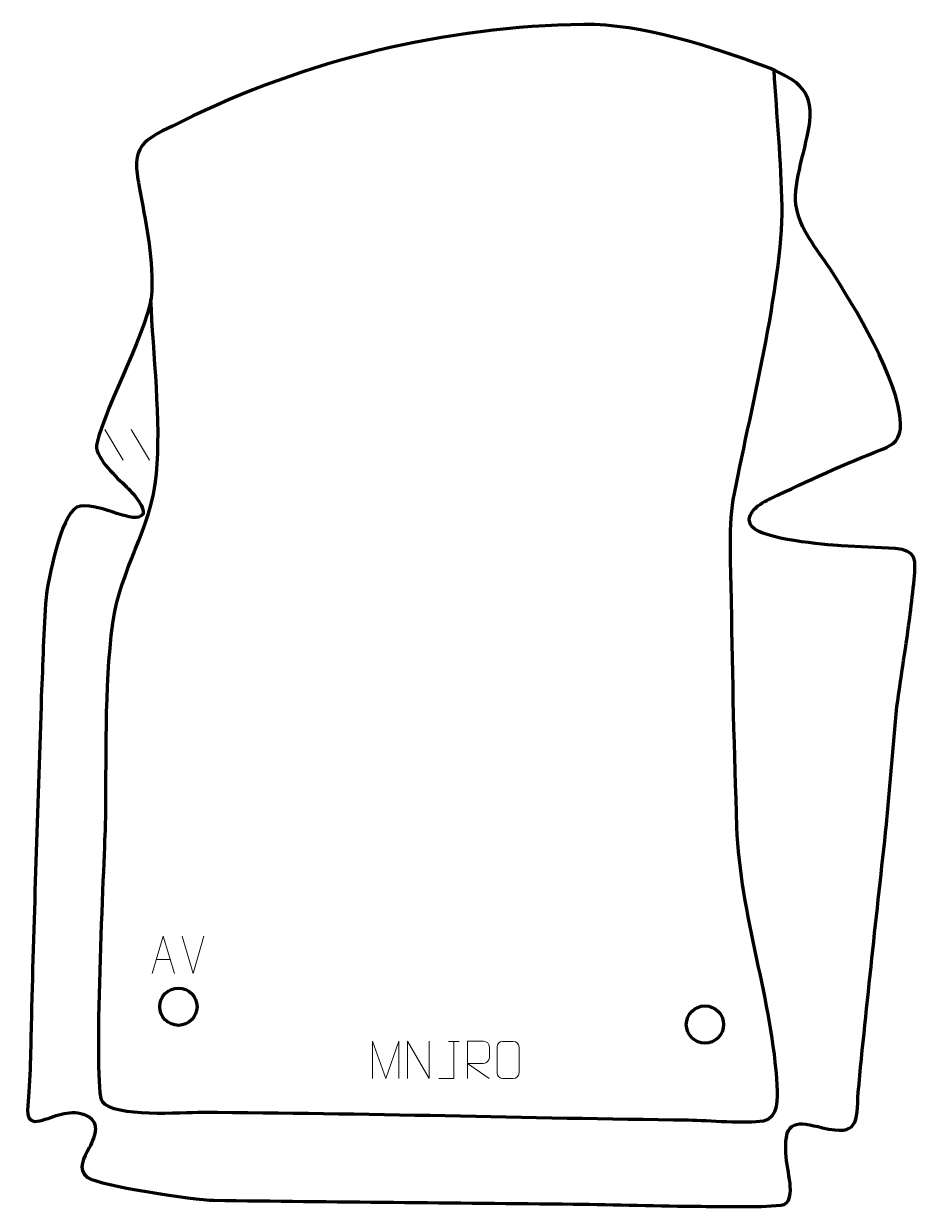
# Model space of a CAD drawing. Header units: millimetres. Extents: x -887 to -287, y 47 to 841.
import ezdxf

# ---------------------------------------------------------------- set-up
doc = ezdxf.new("R2010")
doc.units = ezdxf.units.MM
doc.header["$MEASUREMENT"] = 0
doc.layers.add('layer 2', color=7, linetype='Continuous')
doc.layers.add('layer 3', color=7, linetype='Continuous')

msp = doc.modelspace()

# ---------------------------------------------------------------- linework, layer by layer
at = {"layer": 'layer 2', "color": 140, "lineweight": 158}
msp.add_open_spline([(-383.7571, 809.8206), (-381.9605, 779.8075), (-378.9398, 748.276), (-378.3961, 718.3896), (-378.3961, 718.3896), (-378.0666, 664.5681), (-400.5413, 577.6795), (-411.181, 521.3643), (-411.181, 521.3643), (-414.4973, 501.4117), (-412.6111, 473.5552), (-412.3329, 452.732), (-412.3329, 452.732), (-411.632, 402.5805), (-410.49, 352.0374), (-408.7066, 301.9156), (-408.7066, 301.9156), (-406.6129, 243.0715), (-384.6095, 184.7608), (-381.6766, 128.0689), (-381.6766, 128.0689), (-381.2711, 120.2324), (-380.5552, 106.199), (-390.7352, 104.473), (-390.7352, 104.473), (-402.1549, 102.5367), (-427.9572, 104.7303), (-440.9272, 104.9956), (-440.9272, 104.9956), (-549.5937, 106.3451), (-659.0358, 109.6736), (-767.4824, 110.1974), (-767.4824, 110.1974), (-780.9734, 110.2626), (-826.5792, 106.5138), (-834.4442, 117.4868), (-834.4442, 117.4868), (-840.8636, 126.4429), (-832.9816, 280.9539), (-832.4293, 301.9402), (-832.4293, 301.9402), (-831.4755, 346.5695), (-833.3671, 394.4965), (-827.5217, 438.5737), (-827.5217, 438.5737), (-822.6981, 474.9456), (-801.8029, 500.8315), (-798.1709, 538.9565), (-798.1709, 538.9565), (-794.8874, 573.4238), (-800.3578, 619.9268), (-801.9722, 656.1392)], degree=3, knots=[0, 0, 0, 0, 0.07142857, 0.07142857, 0.07142857, 0.07142857, 0.14285714, 0.14285714, 0.14285714, 0.14285714, 0.21428571, 0.21428571, 0.21428571, 0.21428571, 0.28571429, 0.28571429, 0.28571429, 0.28571429, 0.35714286, 0.35714286, 0.35714286, 0.35714286, 0.42857143, 0.42857143, 0.42857143, 0.42857143, 0.5, 0.5, 0.5, 0.5, 0.57142857, 0.57142857, 0.57142857, 0.57142857, 0.64285714, 0.64285714, 0.64285714, 0.64285714, 0.71428571, 0.71428571, 0.71428571, 0.71428571, 0.78571429, 0.78571429, 0.78571429, 0.78571429, 0.85714286, 0.85714286, 0.85714286, 0.85714286, 1, 1, 1, 1], dxfattribs=at)
at = {"layer": 'layer 3', "color": 142, "lineweight": 200}
for centre in [(-783.4448, 181.2126), (-429.9828, 169.2767)]:
    msp.add_ellipse(centre, major_axis=(0, 12.5), ratio=1, dxfattribs=at)
at = {"layer": 'layer 3', "color": 242, "lineweight": 158}
msp.add_open_spline([(-301.069, 382.7381), (-301.069, 382.7381), (-308.0804, 303.7598), (-308.0804, 303.7598), (-308.0804, 303.7598), (-314.537, 243.9222), (-321.3698, 183.7563), (-327.0803, 123.8713), (-327.0803, 123.8713), (-328.2041, 103.4017), (-326.7886, 94.1966), (-350.9734, 99.9911), (-350.9734, 99.9911), (-367.9442, 104.0571), (-376.8731, 106.2103), (-375.6384, 83.2107), (-375.6384, 83.2107), (-375.1624, 75.6221), (-373.6712, 69.7601), (-372.8566, 62.6), (-372.8566, 62.6), (-372.246, 57.2334), (-372.0853, 48.5388), (-379.1299, 47.9507), (-379.1299, 47.9507), (-395.51, 46.5832), (-415.752, 47.1088), (-432.3009, 47.2589), (-432.3009, 47.2589), (-461.024, 47.5194), (-489.6949, 48.4004), (-518.3804, 48.7508), (-518.3804, 48.7508), (-598.8422, 49.6111), (-679.3165, 50.2198), (-759.7732, 51.3082), (-759.7732, 51.3082), (-773.1811, 51.4896), (-835.0186, 60.9229), (-844.5202, 66.5647), (-844.5202, 66.5647), (-851.6888, 72.5532), (-846.7905, 79.6998), (-843.2633, 86.6003), (-843.2633, 86.6003), (-839.0463, 94.8505), (-835.427, 104.5026), (-846.7866, 108.937), (-846.7866, 108.937), (-858.085, 112.6282), (-866.2112, 107.2265), (-876.5915, 104.6322), (-876.5915, 104.6322), (-887.3373, 101.9465), (-884.5402, 113.5083), (-884.0411, 120.6365), (-884.0411, 120.6365), (-882.6833, 140.0306), (-882.5087, 161.2201), (-882.0062, 180.7817), (-882.0062, 180.7817), (-880.2195, 250.3351), (-877.6969, 319.8755), (-875.4807, 389.4176), (-875.4807, 389.4176), (-874.4454, 411.2554), (-874.0657, 434.0269), (-872.3315, 455.7122), (-872.3315, 455.7122), (-871.026, 467.8728), (-862.341, 510.8028), (-851.7483, 516.4702), (-851.7483, 516.4702), (-838.3374, 521.2045), (-815.8108, 505.3756), (-808.3854, 510.6291), (-808.3854, 510.6291), (-802.9486, 514.4756), (-815.5039, 527.3875), (-818.395, 530.2076), (-818.395, 530.2076), (-824.7551, 536.4114), (-838.6138, 548.5522), (-838.4753, 557.9538), (-838.4753, 557.9538), (-838.4753, 557.9538), (-838.3047, 559.0381), (-838.3047, 559.0381), (-838.3047, 559.0381), (-831.7224, 585.9759), (-801.9077, 639.3058), (-801.3823, 661.2747), (-801.3823, 661.2747), (-800.8366, 688.9316), (-805.3197, 706.2685), (-810.0368, 732.7847), (-810.0368, 732.7847), (-811.7345, 742.3285), (-813.728, 753.8582), (-805.973, 761.1312), (-805.973, 761.1312), (-799.7251, 766.9907), (-789.0006, 771.4798), (-781.2321, 775.3019), (-781.2321, 775.3019), (-698.767, 816.4956), (-603.3366, 839.2673), (-511.3771, 840.4786), (-511.3771, 840.4786), (-472.711, 840.9877), (-425.7369, 825.4728), (-389.6056, 812.3029), (-389.6056, 812.3029), (-370.2255, 804.2513), (-357.1366, 797.9782), (-359.5175, 775.0695), (-359.5175, 775.0695), (-361.6492, 759.0006), (-370.7836, 733.9566), (-368.908, 719.6267), (-368.908, 719.6267), (-366.7433, 703.0876), (-354.8458, 690.1167), (-345.973, 676.4274), (-345.973, 676.4274), (-330.1476, 651.9031), (-299.229, 601.4003), (-298.6137, 572.6511), (-298.6137, 572.6511), (-298.3877, 562.0912), (-303.6027, 558.1465), (-310.6766, 555.4436), (-310.6766, 555.4436), (-336.0132, 545.7161), (-361.2526, 533.9336), (-385.8354, 522.3804), (-385.8354, 522.3804), (-392.2915, 519.3462), (-405.1536, 511.9506), (-398.2109, 503.3103), (-398.2109, 503.3103), (-391.3861, 494.8167), (-349.736, 491.2918), (-338.2453, 490.6259), (-338.2453, 490.6259), (-326.2819, 489.9326), (-314.3266, 489.5934), (-302.371, 488.6974), (-302.371, 488.6974), (-287.3889, 487.5363), (-288.3913, 481.3146), (-289.5612, 467.9936), (-289.5612, 467.9936), (-290.2501, 460.1502), (-291.2278, 452.4398), (-292.2314, 444.6361), (-292.2314, 444.6361), (-294.8042, 423.8537), (-298.2849, 403.4015), (-301.069, 382.7381)], degree=3, knots=[0, 0, 0, 0, 0.02439024, 0.02439024, 0.02439024, 0.02439024, 0.04878049, 0.04878049, 0.04878049, 0.04878049, 0.07317073, 0.07317073, 0.07317073, 0.07317073, 0.09756098, 0.09756098, 0.09756098, 0.09756098, 0.12195122, 0.12195122, 0.12195122, 0.12195122, 0.14634146, 0.14634146, 0.14634146, 0.14634146, 0.17073171, 0.17073171, 0.17073171, 0.17073171, 0.19512195, 0.19512195, 0.19512195, 0.19512195, 0.2195122, 0.2195122, 0.2195122, 0.2195122, 0.24390244, 0.24390244, 0.24390244, 0.24390244, 0.26829268, 0.26829268, 0.26829268, 0.26829268, 0.29268293, 0.29268293, 0.29268293, 0.29268293, 0.31707317, 0.31707317, 0.31707317, 0.31707317, 0.34146341, 0.34146341, 0.34146341, 0.34146341, 0.36585366, 0.36585366, 0.36585366, 0.36585366, 0.3902439, 0.3902439, 0.3902439, 0.3902439, 0.41463415, 0.41463415, 0.41463415, 0.41463415, 0.43902439, 0.43902439, 0.43902439, 0.43902439, 0.46341463, 0.46341463, 0.46341463, 0.46341463, 0.48780488, 0.48780488, 0.48780488, 0.48780488, 0.51219512, 0.51219512, 0.51219512, 0.51219512, 0.53658537, 0.53658537, 0.53658537, 0.53658537, 0.56097561, 0.56097561, 0.56097561, 0.56097561, 0.58536585, 0.58536585, 0.58536585, 0.58536585, 0.6097561, 0.6097561, 0.6097561, 0.6097561, 0.63414634, 0.63414634, 0.63414634, 0.63414634, 0.65853659, 0.65853659, 0.65853659, 0.65853659, 0.68292683, 0.68292683, 0.68292683, 0.68292683, 0.70731707, 0.70731707, 0.70731707, 0.70731707, 0.73170732, 0.73170732, 0.73170732, 0.73170732, 0.75609756, 0.75609756, 0.75609756, 0.75609756, 0.7804878, 0.7804878, 0.7804878, 0.7804878, 0.80487805, 0.80487805, 0.80487805, 0.80487805, 0.82926829, 0.82926829, 0.82926829, 0.82926829, 0.85365854, 0.85365854, 0.85365854, 0.85365854, 0.87804878, 0.87804878, 0.87804878, 0.87804878, 0.90243902, 0.90243902, 0.90243902, 0.90243902, 0.92682927, 0.92682927, 0.92682927, 0.92682927, 0.95121951, 0.95121951, 0.95121951, 0.95121951, 1, 1, 1, 1], dxfattribs=at)
at = {"layer": 'layer 3', "color": 250, "lineweight": 9}
for points in [[(-832.8657, 568.5372), (-832.8657, 568.5372), (-820.5014, 547.9929), (-820.5014, 547.9929)], [(-815.1358, 568.5372), (-815.1358, 568.5372), (-802.7715, 547.9929), (-802.7715, 547.9929)], [(-773.6336, 203.5934), (-773.6336, 203.5934), (-780.9554, 228.547), (-780.9554, 228.547)], [(-766.3117, 228.547), (-766.3117, 228.547), (-773.6335, 203.5934), (-773.6335, 203.5934)], [(-798.2705, 212.8501), (-798.2705, 212.8501), (-788.7748, 212.8501), (-788.7748, 212.8501)], [(-602.2387, 157.9876), (-602.2387, 157.9876), (-595.0705, 157.9876), (-595.0705, 157.9876)]]:
    msp.add_open_spline(points, degree=3, dxfattribs=at)
for points, knots in [([(-800.9931, 203.6007), (-800.9931, 203.6007), (-793.6221, 228.5542), (-793.6221, 228.5542), (-793.6221, 228.5542), (-793.6221, 228.5542), (-786.0522, 203.6007), (-786.0522, 203.6007)], [0, 0, 0, 0, 0.33333333, 0.33333333, 0.33333333, 0.33333333, 1, 1, 1, 1]), ([(-653.1655, 133.0341), (-653.1655, 133.0341), (-653.1655, 157.992), (-653.1655, 157.992), (-653.1655, 157.992), (-653.1655, 157.992), (-644.2404, 133.0341), (-644.2404, 133.0341), (-644.2404, 133.0341), (-644.2404, 133.0341), (-635.4805, 157.9915), (-635.4805, 157.9915), (-635.4805, 157.9915), (-635.4805, 157.9915), (-635.4805, 133.0341), (-635.4805, 133.0341)], [0, 0, 0, 0, 0.2, 0.2, 0.2, 0.2, 0.4, 0.4, 0.4, 0.4, 0.6, 0.6, 0.6, 0.6, 1, 1, 1, 1]), ([(-629.6711, 133.0377), (-629.6711, 133.0377), (-629.6711, 157.9912), (-629.6711, 157.9912), (-629.6711, 157.9912), (-629.6711, 157.9912), (-615.0163, 133.0377), (-615.0163, 133.0377), (-615.0163, 133.0377), (-615.0163, 133.0377), (-615.0163, 157.9912), (-615.0163, 157.9912)], [0, 0, 0, 0, 0.25, 0.25, 0.25, 0.25, 0.5, 0.5, 0.5, 0.5, 1, 1, 1, 1]), ([(-608.6766, 133.034), (-608.6766, 133.034), (-598.6546, 133.034), (-598.6546, 133.034), (-598.6546, 133.034), (-598.6546, 133.034), (-598.6546, 157.9876), (-598.6546, 157.9876)], [0, 0, 0, 0, 0.33333333, 0.33333333, 0.33333333, 0.33333333, 1, 1, 1, 1]), ([(-589.3795, 133.0377), (-589.3795, 133.0377), (-589.3795, 157.9912), (-589.3795, 157.9912), (-589.3795, 157.9912), (-585.7847, 157.9912), (-582.1892, 157.9912), (-578.594, 157.9912), (-578.594, 157.9912), (-576.2687, 157.9535), (-574.7114, 156.4635), (-574.7155, 154.0971), (-574.7155, 154.0971), (-574.7159, 152.0616), (-574.7159, 149.0022), (-574.7155, 146.9662), (-574.7155, 146.9662), (-574.722, 145.0907), (-576.5343, 143.1489), (-578.5438, 143.1298), (-578.5438, 143.1298), (-578.5438, 143.1298), (-589.3795, 143.1298), (-589.3795, 143.1298), (-589.3795, 143.1298), (-589.3795, 143.1298), (-574.7248, 133.0377), (-574.7248, 133.0377)], [0, 0, 0, 0, 0.125, 0.125, 0.125, 0.125, 0.25, 0.25, 0.25, 0.25, 0.375, 0.375, 0.375, 0.375, 0.5, 0.5, 0.5, 0.5, 0.625, 0.625, 0.625, 0.625, 0.75, 0.75, 0.75, 0.75, 1, 1, 1, 1]), ([(-565.6401, 157.987), (-563.3144, 157.987), (-560.9883, 157.987), (-558.6622, 157.987), (-558.6622, 157.987), (-556.7156, 158.0226), (-554.7242, 156.531), (-554.6975, 154.0934), (-554.6975, 154.0934), (-554.6979, 148.3465), (-554.6979, 142.5992), (-554.6975, 136.8515), (-554.6975, 136.8515), (-554.8373, 134.5281), (-556.5145, 133.0485), (-558.6622, 133.0377), (-558.6622, 133.0377), (-560.9941, 133.0381), (-563.326, 133.0381), (-565.6575, 133.0377), (-565.6575, 133.0377), (-567.5825, 132.9323), (-569.5546, 134.8168), (-569.5434, 136.8341), (-569.5434, 136.8341), (-569.5431, 142.6042), (-569.5431, 148.3739), (-569.5434, 154.1432), (-569.5434, 154.1432), (-569.5392, 156.2813), (-567.7925, 158.0005), (-565.6401, 157.987)], [0, 0, 0, 0, 0.11111111, 0.11111111, 0.11111111, 0.11111111, 0.22222222, 0.22222222, 0.22222222, 0.22222222, 0.33333333, 0.33333333, 0.33333333, 0.33333333, 0.44444444, 0.44444444, 0.44444444, 0.44444444, 0.55555556, 0.55555556, 0.55555556, 0.55555556, 0.66666667, 0.66666667, 0.66666667, 0.66666667, 0.77777778, 0.77777778, 0.77777778, 0.77777778, 1, 1, 1, 1])]:
    msp.add_open_spline(points, degree=3, knots=knots, dxfattribs=at)

doc.saveas('drawing.dxf')
